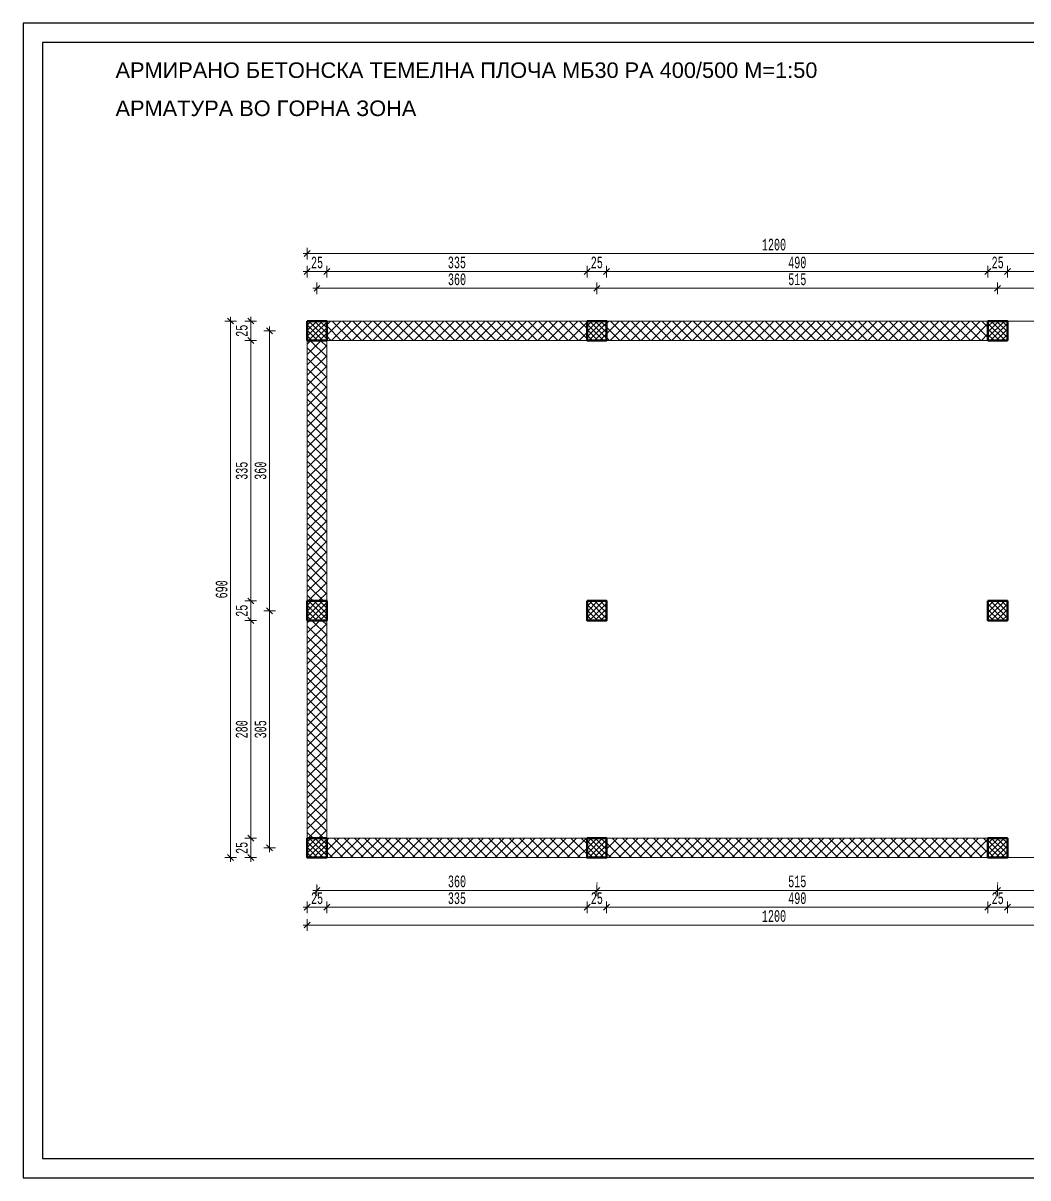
# Model space of a CAD drawing. Header units: inches. Extents: x -11900 to 13037, y 1089 to 2583.
# Drawn here: x -9212 to -7921, y 1098 to 2583 of the extents above; entities that cross this region are included whole.
import ezdxf

# ---------------------------------------------------------------- set-up
doc = ezdxf.new("R2010")
doc.units = ezdxf.units.IN
doc.header["$MEASUREMENT"] = 0
doc.linetypes.add('- Двойно прекъснати линии', pattern=[1093.611073, 529.166651, -211.666656, 141.111112, -211.666656])
for name, color, linetype in [('1 _ Плочи - Основни.Structural - Bearing', 7, 'Continuous'), ('6 _ - Конструктивни оси.Dimensioning', 7, 'Continuous'), ('Structural - Bearing', 7, 'Continuous'), ('text', 1, 'Continuous')]:
    doc.layers.add(name, color=color, linetype=linetype)
doc.layers.add('KOTI', color=150, linetype='Continuous', lineweight=9)
doc.layers.add('New_Structural - Bearing_Pen_No__8', color=7, linetype='Continuous', lineweight=35, true_color=0xa80f02)
doc.styles.add('koti', font='monotxt.shx', dxfattribs={"width": 0.6, "height": 15})
doc.styles.add('MAKTIMS', font='', dxfattribs={"height": 20})
doc.styles.get('MAKTIMS').set_extended_font_data('MAC C Times')
doc.dimstyles.new('100', dxfattribs={"dimtxt": 15, "dimasz": 0.1, "dimexe": 0.18, "dimexo": 0.0625, "dimgap": 4, "dimtad": 1, "dimdec": 0, "dimzin": 12, "dimdsep": 46, "dimtxsty": 'koti', "dimblk": 'A$C321216CB', "dimcen": 0.09, "dimse1": 1, "dimse2": 1, "dimclrd": 256, "dimclrt": 256, "dimadec": 3, "dimazin": 0, "dimtfac": 1, "dimtdec": 0, "dimtix": 1, "dimtmove": 2, "dimatfit": 3, "dimldrblk": 'A$C321216CB', "dimfxl": 0.18, "dimtolj": 1, "dimtzin": 0, "dimlwd": -1, "dimarcsym": 0})
pattern_1 = [(45, (1598.223, 2180.777), (-6.629126, 6.629126), []), (135, (1598.223, 2180.777), (-6.629126, -6.629126), [])]

# ---------------------------------------------------------------- blocks, each defined once
blk = doc.blocks.new('A$C321216CB')
for p, q in [((-54, 0), (54, 0)), ((-38, -38), (38, 38)), ((0, -75), (0, 75))]:
    blk.add_line(p, q)
blk = doc.blocks.new('*D550')
at = {"layer": 'Defpoints', "color": 0, "transparency": 16777216}
for p in [(-8919.6, 2187.1), (-8919.6, 1827.1), (-8895.5, 1827.1)]:
    blk.add_point(p, dxfattribs=at)
at = {"layer": 'KOTI', "transparency": 16777216}
blk.add_line((-8895.5, 2187), (-8895.5, 1827.2), dxfattribs=at)
at = {"layer": 'KOTI', "transparency": 16777216, "xscale": 0.1, "yscale": 0.1, "zscale": 0.1}
for p, rotation in [((-8895.5, 2187.1), 90), ((-8895.5, 1827.1), 270)]:
    blk.add_blockref('A$C321216CB', p, dxfattribs=dict(at, rotation=rotation))
at = {"layer": 'KOTI', "transparency": 16777216, "insert": (-8907, 2007.1), "char_height": 15, "attachment_point": 5, "rotation": 90, "style": 'koti'}
blk.add_mtext('\\A1;360', dxfattribs=at)
blk = doc.blocks.new('*D551')
at = {"layer": 'Defpoints', "color": 0, "transparency": 16777216}
for p in [(-8847, 2174.6), (-8919.6, 1839.6), (-8847, 1839.6)]:
    blk.add_point(p, dxfattribs=at)
at = {"layer": 'KOTI', "transparency": 16777216}
blk.add_line((-8919.6, 2174.5), (-8919.6, 1839.7), dxfattribs=at)
at = {"layer": 'KOTI', "transparency": 16777216, "xscale": 0.1, "yscale": 0.1, "zscale": 0.1}
for p, rotation in [((-8919.6, 2174.6), 90), ((-8919.6, 1839.6), 270)]:
    blk.add_blockref('A$C321216CB', p, dxfattribs=dict(at, rotation=rotation))
at = {"layer": 'KOTI', "transparency": 16777216, "insert": (-8931.1, 2007.1), "char_height": 15, "attachment_point": 5, "rotation": 90, "style": 'koti'}
blk.add_mtext('\\A1;335', dxfattribs=at)
blk = doc.blocks.new('*D552')
at = {"layer": 'Defpoints', "color": 0, "transparency": 16777216}
for p in [(-8847, 1839.6), (-8919.6, 1814.6), (-8847, 1814.6)]:
    blk.add_point(p, dxfattribs=at)
at = {"layer": 'KOTI', "transparency": 16777216}
blk.add_line((-8919.6, 1839.5), (-8919.6, 1814.7), dxfattribs=at)
at = {"layer": 'KOTI', "transparency": 16777216, "xscale": 0.1, "yscale": 0.1, "zscale": 0.1}
for p, rotation in [((-8919.6, 1839.6), 90), ((-8919.6, 1814.6), 270)]:
    blk.add_blockref('A$C321216CB', p, dxfattribs=dict(at, rotation=rotation))
at = {"layer": 'KOTI', "transparency": 16777216, "insert": (-8931.1, 1827.1), "char_height": 15, "attachment_point": 5, "rotation": 90, "style": 'koti'}
blk.add_mtext('\\A1;25', dxfattribs=at)
blk = doc.blocks.new('*D553')
at = {"layer": 'Defpoints', "color": 0, "transparency": 16777216}
for p in [(-8847, 1814.6), (-8919.6, 1534.6), (-8847, 1534.6)]:
    blk.add_point(p, dxfattribs=at)
at = {"layer": 'KOTI', "transparency": 16777216}
blk.add_line((-8919.6, 1814.5), (-8919.6, 1534.7), dxfattribs=at)
at = {"layer": 'KOTI', "transparency": 16777216, "xscale": 0.1, "yscale": 0.1, "zscale": 0.1}
for p, rotation in [((-8919.6, 1814.6), 90), ((-8919.6, 1534.6), 270)]:
    blk.add_blockref('A$C321216CB', p, dxfattribs=dict(at, rotation=rotation))
at = {"layer": 'KOTI', "transparency": 16777216, "insert": (-8931.1, 1674.6), "char_height": 15, "attachment_point": 5, "rotation": 90, "style": 'koti'}
blk.add_mtext('\\A1;280', dxfattribs=at)
blk = doc.blocks.new('*D554')
at = {"layer": 'Defpoints', "color": 0, "transparency": 16777216}
for p in [(-8847, 1534.6), (-8919.6, 1509.6), (-8847, 1509.6)]:
    blk.add_point(p, dxfattribs=at)
at = {"layer": 'KOTI', "transparency": 16777216}
blk.add_line((-8919.6, 1534.5), (-8919.6, 1509.7), dxfattribs=at)
at = {"layer": 'KOTI', "transparency": 16777216, "xscale": 0.1, "yscale": 0.1, "zscale": 0.1}
for p, rotation in [((-8919.6, 1534.6), 90), ((-8919.6, 1509.6), 270)]:
    blk.add_blockref('A$C321216CB', p, dxfattribs=dict(at, rotation=rotation))
at = {"layer": 'KOTI', "transparency": 16777216, "insert": (-8931.1, 1522.1), "char_height": 15, "attachment_point": 5, "rotation": 90, "style": 'koti'}
blk.add_mtext('\\A1;25', dxfattribs=at)
blk = doc.blocks.new('*D555')
at = {"layer": 'Defpoints', "color": 0, "transparency": 16777216}
for p in [(-8847, 2199.6), (-8945.5, 1509.6), (-8847, 1509.6)]:
    blk.add_point(p, dxfattribs=at)
at = {"layer": 'KOTI', "transparency": 16777216}
blk.add_line((-8945.5, 2199.5), (-8945.5, 1509.7), dxfattribs=at)
at = {"layer": 'KOTI', "transparency": 16777216, "xscale": 0.1, "yscale": 0.1, "zscale": 0.1}
for p, rotation in [((-8945.5, 2199.6), 90), ((-8945.5, 1509.6), 270)]:
    blk.add_blockref('A$C321216CB', p, dxfattribs=dict(at, rotation=rotation))
at = {"layer": 'KOTI', "transparency": 16777216, "insert": (-8957, 1854.6), "char_height": 15, "attachment_point": 5, "rotation": 90, "style": 'koti'}
blk.add_mtext('\\A1;690', dxfattribs=at)
blk = doc.blocks.new('*D556')
at = {"layer": 'Defpoints', "color": 0, "transparency": 16777216}
for p in [(-8474.6, 2241.7), (-8834.5, 2219.6), (-8474.6, 2219.6)]:
    blk.add_point(p, dxfattribs=at)
at = {"layer": 'KOTI', "transparency": 16777216}
blk.add_line((-8834.4, 2241.7), (-8474.7, 2241.7), dxfattribs=at)
at = {"layer": 'KOTI', "transparency": 16777216, "xscale": 0.1, "yscale": 0.1, "zscale": 0.1, "rotation": 180}
blk.add_blockref('A$C321216CB', (-8834.5, 2241.7), dxfattribs=at)
at = {"layer": 'KOTI', "transparency": 16777216, "xscale": 0.1, "yscale": 0.1, "zscale": 0.1}
blk.add_blockref('A$C321216CB', (-8474.6, 2241.7), dxfattribs=at)
at = {"layer": 'KOTI', "transparency": 16777216, "insert": (-8654.5, 2253.2), "char_height": 15, "attachment_point": 5, "style": 'koti'}
blk.add_mtext('\\A1;360', dxfattribs=at)
blk = doc.blocks.new('*D557')
at = {"layer": 'Defpoints', "color": 0, "transparency": 16777216}
for p in [(-7959.6, 2241.7), (-8474.6, 2219.6), (-7959.6, 2219.6)]:
    blk.add_point(p, dxfattribs=at)
at = {"layer": 'KOTI', "transparency": 16777216}
blk.add_line((-8474.5, 2241.7), (-7959.7, 2241.7), dxfattribs=at)
at = {"layer": 'KOTI', "transparency": 16777216, "xscale": 0.1, "yscale": 0.1, "zscale": 0.1, "rotation": 180}
blk.add_blockref('A$C321216CB', (-8474.6, 2241.7), dxfattribs=at)
at = {"layer": 'KOTI', "transparency": 16777216, "xscale": 0.1, "yscale": 0.1, "zscale": 0.1}
blk.add_blockref('A$C321216CB', (-7959.6, 2241.7), dxfattribs=at)
at = {"layer": 'KOTI', "transparency": 16777216, "insert": (-8217.1, 2253.2), "char_height": 15, "attachment_point": 5, "style": 'koti'}
blk.add_mtext('\\A1;515', dxfattribs=at)
blk = doc.blocks.new('*D558')
at = {"layer": 'Defpoints', "color": 0, "transparency": 16777216}
for p in [(-8821.9, 2263.3), (-8847, 2199.6), (-8821.9, 2199.6)]:
    blk.add_point(p, dxfattribs=at)
at = {"layer": 'KOTI', "transparency": 16777216}
blk.add_line((-8846.9, 2263.3), (-8822, 2263.3), dxfattribs=at)
at = {"layer": 'KOTI', "transparency": 16777216, "xscale": 0.1, "yscale": 0.1, "zscale": 0.1, "rotation": 180}
blk.add_blockref('A$C321216CB', (-8847, 2263.3), dxfattribs=at)
at = {"layer": 'KOTI', "transparency": 16777216, "xscale": 0.1, "yscale": 0.1, "zscale": 0.1}
blk.add_blockref('A$C321216CB', (-8821.9, 2263.3), dxfattribs=at)
at = {"layer": 'KOTI', "transparency": 16777216, "insert": (-8834.4, 2274.8), "char_height": 15, "attachment_point": 5, "style": 'koti'}
blk.add_mtext('\\A1;25', dxfattribs=at)
blk = doc.blocks.new('*D559')
at = {"layer": 'Defpoints', "color": 0, "transparency": 16777216}
for p in [(-8487.3, 2263.3), (-8821.9, 2199.6), (-8487.3, 2199.6)]:
    blk.add_point(p, dxfattribs=at)
at = {"layer": 'KOTI', "transparency": 16777216}
blk.add_line((-8821.8, 2263.3), (-8487.4, 2263.3), dxfattribs=at)
at = {"layer": 'KOTI', "transparency": 16777216, "xscale": 0.1, "yscale": 0.1, "zscale": 0.1, "rotation": 180}
blk.add_blockref('A$C321216CB', (-8821.9, 2263.3), dxfattribs=at)
at = {"layer": 'KOTI', "transparency": 16777216, "xscale": 0.1, "yscale": 0.1, "zscale": 0.1}
blk.add_blockref('A$C321216CB', (-8487.3, 2263.3), dxfattribs=at)
at = {"layer": 'KOTI', "transparency": 16777216, "insert": (-8654.6, 2274.8), "char_height": 15, "attachment_point": 5, "style": 'koti'}
blk.add_mtext('\\A1;335', dxfattribs=at)
blk = doc.blocks.new('*D560')
at = {"layer": 'Defpoints', "color": 0, "transparency": 16777216}
for p in [(-8462.3, 2263.3), (-8487.3, 2199.6), (-8462.3, 2199.6)]:
    blk.add_point(p, dxfattribs=at)
at = {"layer": 'KOTI', "transparency": 16777216}
blk.add_line((-8487.2, 2263.3), (-8462.4, 2263.3), dxfattribs=at)
at = {"layer": 'KOTI', "transparency": 16777216, "xscale": 0.1, "yscale": 0.1, "zscale": 0.1, "rotation": 180}
blk.add_blockref('A$C321216CB', (-8487.3, 2263.3), dxfattribs=at)
at = {"layer": 'KOTI', "transparency": 16777216, "xscale": 0.1, "yscale": 0.1, "zscale": 0.1}
blk.add_blockref('A$C321216CB', (-8462.3, 2263.3), dxfattribs=at)
at = {"layer": 'KOTI', "transparency": 16777216, "insert": (-8474.8, 2274.8), "char_height": 15, "attachment_point": 5, "style": 'koti'}
blk.add_mtext('\\A1;25', dxfattribs=at)
blk = doc.blocks.new('*D561')
at = {"layer": 'Defpoints', "color": 0, "transparency": 16777216}
for p in [(-7972, 2263.3), (-8462.3, 2199.6), (-7972, 2199.6)]:
    blk.add_point(p, dxfattribs=at)
at = {"layer": 'KOTI', "transparency": 16777216}
blk.add_line((-8462.2, 2263.3), (-7972.1, 2263.3), dxfattribs=at)
at = {"layer": 'KOTI', "transparency": 16777216, "xscale": 0.1, "yscale": 0.1, "zscale": 0.1, "rotation": 180}
blk.add_blockref('A$C321216CB', (-8462.3, 2263.3), dxfattribs=at)
at = {"layer": 'KOTI', "transparency": 16777216, "xscale": 0.1, "yscale": 0.1, "zscale": 0.1}
blk.add_blockref('A$C321216CB', (-7972, 2263.3), dxfattribs=at)
at = {"layer": 'KOTI', "transparency": 16777216, "insert": (-8217.1, 2274.8), "char_height": 15, "attachment_point": 5, "style": 'koti'}
blk.add_mtext('\\A1;490', dxfattribs=at)
blk = doc.blocks.new('*D562')
at = {"layer": 'Defpoints', "color": 0, "transparency": 16777216}
for p in [(-7947, 2263.3), (-7972, 2199.6), (-7947, 2199.6)]:
    blk.add_point(p, dxfattribs=at)
at = {"layer": 'KOTI', "transparency": 16777216}
blk.add_line((-7971.9, 2263.3), (-7947.1, 2263.3), dxfattribs=at)
at = {"layer": 'KOTI', "transparency": 16777216, "xscale": 0.1, "yscale": 0.1, "zscale": 0.1, "rotation": 180}
blk.add_blockref('A$C321216CB', (-7972, 2263.3), dxfattribs=at)
at = {"layer": 'KOTI', "transparency": 16777216, "xscale": 0.1, "yscale": 0.1, "zscale": 0.1}
blk.add_blockref('A$C321216CB', (-7947, 2263.3), dxfattribs=at)
at = {"layer": 'KOTI', "transparency": 16777216, "insert": (-7959.5, 2274.8), "char_height": 15, "attachment_point": 5, "style": 'koti'}
blk.add_mtext('\\A1;25', dxfattribs=at)
blk = doc.blocks.new('*D563')
at = {"layer": 'Defpoints', "color": 0, "transparency": 16777216}
for p in [(-7659.5, 2241.7), (-7959.6, 2219.6), (-7659.5, 2199.6)]:
    blk.add_point(p, dxfattribs=at)
at = {"layer": 'KOTI', "transparency": 16777216}
blk.add_line((-7959.5, 2241.7), (-7659.6, 2241.7), dxfattribs=at)
at = {"layer": 'KOTI', "transparency": 16777216, "xscale": 0.1, "yscale": 0.1, "zscale": 0.1, "rotation": 180}
blk.add_blockref('A$C321216CB', (-7959.6, 2241.7), dxfattribs=at)
at = {"layer": 'KOTI', "transparency": 16777216, "xscale": 0.1, "yscale": 0.1, "zscale": 0.1}
blk.add_blockref('A$C321216CB', (-7659.5, 2241.7), dxfattribs=at)
at = {"layer": 'KOTI', "transparency": 16777216, "insert": (-7809.5, 2253.2), "char_height": 15, "attachment_point": 5, "style": 'koti'}
blk.add_mtext('\\A1;300', dxfattribs=at)
blk = doc.blocks.new('*D564')
at = {"layer": 'Defpoints', "color": 0, "transparency": 16777216}
for p in [(-7672, 2263.3), (-7947, 2199.6), (-7672, 2199.6)]:
    blk.add_point(p, dxfattribs=at)
at = {"layer": 'KOTI', "transparency": 16777216}
blk.add_line((-7946.9, 2263.3), (-7672.1, 2263.3), dxfattribs=at)
at = {"layer": 'KOTI', "transparency": 16777216, "xscale": 0.1, "yscale": 0.1, "zscale": 0.1, "rotation": 180}
blk.add_blockref('A$C321216CB', (-7947, 2263.3), dxfattribs=at)
at = {"layer": 'KOTI', "transparency": 16777216, "xscale": 0.1, "yscale": 0.1, "zscale": 0.1}
blk.add_blockref('A$C321216CB', (-7672, 2263.3), dxfattribs=at)
at = {"layer": 'KOTI', "transparency": 16777216, "insert": (-7809.5, 2274.8), "char_height": 15, "attachment_point": 5, "style": 'koti'}
blk.add_mtext('\\A1;275', dxfattribs=at)
blk = doc.blocks.new('*D566')
at = {"layer": 'Defpoints', "color": 0, "transparency": 16777216}
for p in [(-7647, 2286.3), (-8847, 2199.6), (-7647, 2199.6)]:
    blk.add_point(p, dxfattribs=at)
at = {"layer": 'KOTI', "transparency": 16777216}
blk.add_line((-8846.9, 2286.3), (-7647.1, 2286.3), dxfattribs=at)
at = {"layer": 'KOTI', "transparency": 16777216, "xscale": 0.1, "yscale": 0.1, "zscale": 0.1, "rotation": 180}
blk.add_blockref('A$C321216CB', (-8847, 2286.3), dxfattribs=at)
at = {"layer": 'KOTI', "transparency": 16777216, "xscale": 0.1, "yscale": 0.1, "zscale": 0.1}
blk.add_blockref('A$C321216CB', (-7647, 2286.3), dxfattribs=at)
at = {"layer": 'KOTI', "transparency": 16777216, "insert": (-8247, 2297.8), "char_height": 15, "attachment_point": 5, "style": 'koti'}
blk.add_mtext('\\A1;1200', dxfattribs=at)
blk = doc.blocks.new('*D567')
at = {"layer": 'Defpoints', "color": 0, "transparency": 16777216}
for p in [(-8834.5, 1489.5), (-8474.6, 1489.5), (-8474.6, 1467.4)]:
    blk.add_point(p, dxfattribs=at)
at = {"layer": 'KOTI', "transparency": 16777216}
blk.add_line((-8834.4, 1467.4), (-8474.7, 1467.4), dxfattribs=at)
at = {"layer": 'KOTI', "transparency": 16777216, "xscale": 0.1, "yscale": 0.1, "zscale": 0.1, "rotation": 180}
blk.add_blockref('A$C321216CB', (-8834.5, 1467.4), dxfattribs=at)
at = {"layer": 'KOTI', "transparency": 16777216, "xscale": 0.1, "yscale": 0.1, "zscale": 0.1}
blk.add_blockref('A$C321216CB', (-8474.6, 1467.4), dxfattribs=at)
at = {"layer": 'KOTI', "transparency": 16777216, "insert": (-8654.5, 1478.9), "char_height": 15, "attachment_point": 5, "style": 'koti'}
blk.add_mtext('\\A1;360', dxfattribs=at)
blk = doc.blocks.new('*D568')
at = {"layer": 'Defpoints', "color": 0, "transparency": 16777216}
for p in [(-8474.6, 1489.5), (-7959.6, 1489.5), (-7959.6, 1467.4)]:
    blk.add_point(p, dxfattribs=at)
at = {"layer": 'KOTI', "transparency": 16777216}
blk.add_line((-8474.5, 1467.4), (-7959.7, 1467.4), dxfattribs=at)
at = {"layer": 'KOTI', "transparency": 16777216, "xscale": 0.1, "yscale": 0.1, "zscale": 0.1, "rotation": 180}
blk.add_blockref('A$C321216CB', (-8474.6, 1467.4), dxfattribs=at)
at = {"layer": 'KOTI', "transparency": 16777216, "xscale": 0.1, "yscale": 0.1, "zscale": 0.1}
blk.add_blockref('A$C321216CB', (-7959.6, 1467.4), dxfattribs=at)
at = {"layer": 'KOTI', "transparency": 16777216, "insert": (-8217.1, 1478.9), "char_height": 15, "attachment_point": 5, "style": 'koti'}
blk.add_mtext('\\A1;515', dxfattribs=at)
blk = doc.blocks.new('*D569')
at = {"layer": 'Defpoints', "color": 0, "transparency": 16777216}
for p in [(-8847, 1509.6), (-8821.9, 1509.6), (-8821.9, 1445.8)]:
    blk.add_point(p, dxfattribs=at)
at = {"layer": 'KOTI', "transparency": 16777216}
blk.add_line((-8846.9, 1445.8), (-8822, 1445.8), dxfattribs=at)
at = {"layer": 'KOTI', "transparency": 16777216, "xscale": 0.1, "yscale": 0.1, "zscale": 0.1, "rotation": 180}
blk.add_blockref('A$C321216CB', (-8847, 1445.8), dxfattribs=at)
at = {"layer": 'KOTI', "transparency": 16777216, "xscale": 0.1, "yscale": 0.1, "zscale": 0.1}
blk.add_blockref('A$C321216CB', (-8821.9, 1445.8), dxfattribs=at)
at = {"layer": 'KOTI', "transparency": 16777216, "insert": (-8834.4, 1457.3), "char_height": 15, "attachment_point": 5, "style": 'koti'}
blk.add_mtext('\\A1;25', dxfattribs=at)
blk = doc.blocks.new('*D570')
at = {"layer": 'Defpoints', "color": 0, "transparency": 16777216}
for p in [(-8821.9, 1509.6), (-8487.3, 1509.6), (-8487.3, 1445.8)]:
    blk.add_point(p, dxfattribs=at)
at = {"layer": 'KOTI', "transparency": 16777216}
blk.add_line((-8821.8, 1445.8), (-8487.4, 1445.8), dxfattribs=at)
at = {"layer": 'KOTI', "transparency": 16777216, "xscale": 0.1, "yscale": 0.1, "zscale": 0.1, "rotation": 180}
blk.add_blockref('A$C321216CB', (-8821.9, 1445.8), dxfattribs=at)
at = {"layer": 'KOTI', "transparency": 16777216, "xscale": 0.1, "yscale": 0.1, "zscale": 0.1}
blk.add_blockref('A$C321216CB', (-8487.3, 1445.8), dxfattribs=at)
at = {"layer": 'KOTI', "transparency": 16777216, "insert": (-8654.6, 1457.3), "char_height": 15, "attachment_point": 5, "style": 'koti'}
blk.add_mtext('\\A1;335', dxfattribs=at)
blk = doc.blocks.new('*D571')
at = {"layer": 'Defpoints', "color": 0, "transparency": 16777216}
for p in [(-8487.3, 1509.6), (-8462.3, 1509.6), (-8462.3, 1445.8)]:
    blk.add_point(p, dxfattribs=at)
at = {"layer": 'KOTI', "transparency": 16777216}
blk.add_line((-8487.2, 1445.8), (-8462.4, 1445.8), dxfattribs=at)
at = {"layer": 'KOTI', "transparency": 16777216, "xscale": 0.1, "yscale": 0.1, "zscale": 0.1, "rotation": 180}
blk.add_blockref('A$C321216CB', (-8487.3, 1445.8), dxfattribs=at)
at = {"layer": 'KOTI', "transparency": 16777216, "xscale": 0.1, "yscale": 0.1, "zscale": 0.1}
blk.add_blockref('A$C321216CB', (-8462.3, 1445.8), dxfattribs=at)
at = {"layer": 'KOTI', "transparency": 16777216, "insert": (-8474.8, 1457.3), "char_height": 15, "attachment_point": 5, "style": 'koti'}
blk.add_mtext('\\A1;25', dxfattribs=at)
blk = doc.blocks.new('*D572')
at = {"layer": 'Defpoints', "color": 0, "transparency": 16777216}
for p in [(-8462.3, 1509.6), (-7972, 1509.6), (-7972, 1445.8)]:
    blk.add_point(p, dxfattribs=at)
at = {"layer": 'KOTI', "transparency": 16777216}
blk.add_line((-8462.2, 1445.8), (-7972.1, 1445.8), dxfattribs=at)
at = {"layer": 'KOTI', "transparency": 16777216, "xscale": 0.1, "yscale": 0.1, "zscale": 0.1, "rotation": 180}
blk.add_blockref('A$C321216CB', (-8462.3, 1445.8), dxfattribs=at)
at = {"layer": 'KOTI', "transparency": 16777216, "xscale": 0.1, "yscale": 0.1, "zscale": 0.1}
blk.add_blockref('A$C321216CB', (-7972, 1445.8), dxfattribs=at)
at = {"layer": 'KOTI', "transparency": 16777216, "insert": (-8217.1, 1457.3), "char_height": 15, "attachment_point": 5, "style": 'koti'}
blk.add_mtext('\\A1;490', dxfattribs=at)
blk = doc.blocks.new('*D573')
at = {"layer": 'Defpoints', "color": 0, "transparency": 16777216}
for p in [(-7972, 1509.6), (-7947, 1509.6), (-7947, 1445.8)]:
    blk.add_point(p, dxfattribs=at)
at = {"layer": 'KOTI', "transparency": 16777216}
blk.add_line((-7971.9, 1445.8), (-7947.1, 1445.8), dxfattribs=at)
at = {"layer": 'KOTI', "transparency": 16777216, "xscale": 0.1, "yscale": 0.1, "zscale": 0.1, "rotation": 180}
blk.add_blockref('A$C321216CB', (-7972, 1445.8), dxfattribs=at)
at = {"layer": 'KOTI', "transparency": 16777216, "xscale": 0.1, "yscale": 0.1, "zscale": 0.1}
blk.add_blockref('A$C321216CB', (-7947, 1445.8), dxfattribs=at)
at = {"layer": 'KOTI', "transparency": 16777216, "insert": (-7959.5, 1457.3), "char_height": 15, "attachment_point": 5, "style": 'koti'}
blk.add_mtext('\\A1;25', dxfattribs=at)
blk = doc.blocks.new('*D574')
at = {"layer": 'Defpoints', "color": 0, "transparency": 16777216}
for p in [(-7659.5, 1509.6), (-7959.6, 1489.5), (-7659.5, 1467.4)]:
    blk.add_point(p, dxfattribs=at)
at = {"layer": 'KOTI', "transparency": 16777216}
blk.add_line((-7959.5, 1467.4), (-7659.6, 1467.4), dxfattribs=at)
at = {"layer": 'KOTI', "transparency": 16777216, "xscale": 0.1, "yscale": 0.1, "zscale": 0.1, "rotation": 180}
blk.add_blockref('A$C321216CB', (-7959.6, 1467.4), dxfattribs=at)
at = {"layer": 'KOTI', "transparency": 16777216, "xscale": 0.1, "yscale": 0.1, "zscale": 0.1}
blk.add_blockref('A$C321216CB', (-7659.5, 1467.4), dxfattribs=at)
at = {"layer": 'KOTI', "transparency": 16777216, "insert": (-7809.5, 1478.9), "char_height": 15, "attachment_point": 5, "style": 'koti'}
blk.add_mtext('\\A1;300', dxfattribs=at)
blk = doc.blocks.new('*D575')
at = {"layer": 'Defpoints', "color": 0, "transparency": 16777216}
for p in [(-7947, 1509.6), (-7672, 1509.6), (-7672, 1445.8)]:
    blk.add_point(p, dxfattribs=at)
at = {"layer": 'KOTI', "transparency": 16777216}
blk.add_line((-7946.9, 1445.8), (-7672.1, 1445.8), dxfattribs=at)
at = {"layer": 'KOTI', "transparency": 16777216, "xscale": 0.1, "yscale": 0.1, "zscale": 0.1, "rotation": 180}
blk.add_blockref('A$C321216CB', (-7947, 1445.8), dxfattribs=at)
at = {"layer": 'KOTI', "transparency": 16777216, "xscale": 0.1, "yscale": 0.1, "zscale": 0.1}
blk.add_blockref('A$C321216CB', (-7672, 1445.8), dxfattribs=at)
at = {"layer": 'KOTI', "transparency": 16777216, "insert": (-7809.5, 1457.3), "char_height": 15, "attachment_point": 5, "style": 'koti'}
blk.add_mtext('\\A1;275', dxfattribs=at)
blk = doc.blocks.new('*D577')
at = {"layer": 'Defpoints', "color": 0, "transparency": 16777216}
for p in [(-8847, 1509.6), (-7647, 1509.6), (-7647, 1422.9)]:
    blk.add_point(p, dxfattribs=at)
at = {"layer": 'KOTI', "transparency": 16777216}
blk.add_line((-8846.9, 1422.9), (-7647.1, 1422.9), dxfattribs=at)
at = {"layer": 'KOTI', "transparency": 16777216, "xscale": 0.1, "yscale": 0.1, "zscale": 0.1, "rotation": 180}
blk.add_blockref('A$C321216CB', (-8847, 1422.9), dxfattribs=at)
at = {"layer": 'KOTI', "transparency": 16777216, "xscale": 0.1, "yscale": 0.1, "zscale": 0.1}
blk.add_blockref('A$C321216CB', (-7647, 1422.9), dxfattribs=at)
at = {"layer": 'KOTI', "transparency": 16777216, "insert": (-8247, 1434.4), "char_height": 15, "attachment_point": 5, "style": 'koti'}
blk.add_mtext('\\A1;1200', dxfattribs=at)
blk = doc.blocks.new('*D578')
at = {"layer": 'Defpoints', "color": 0, "transparency": 16777216}
for p in [(-8919.6, 1827.1), (-8895.5, 1522.1), (-8871.7, 1522.1)]:
    blk.add_point(p, dxfattribs=at)
at = {"layer": 'KOTI', "transparency": 16777216}
blk.add_line((-8895.5, 1827), (-8895.5, 1522.2), dxfattribs=at)
at = {"layer": 'KOTI', "transparency": 16777216, "xscale": 0.1, "yscale": 0.1, "zscale": 0.1}
for p, rotation in [((-8895.5, 1827.1), 90), ((-8895.5, 1522.1), 270)]:
    blk.add_blockref('A$C321216CB', p, dxfattribs=dict(at, rotation=rotation))
at = {"layer": 'KOTI', "transparency": 16777216, "insert": (-8907, 1674.6), "char_height": 15, "attachment_point": 5, "rotation": 90, "style": 'koti'}
blk.add_mtext('\\A1;305', dxfattribs=at)
blk = doc.blocks.new('A$C64DE500B')
at = {"layer": 'Structural - Bearing', "linetype": 'Continuous', "lineweight": 13}
h = blk.add_hatch(dxfattribs=at)
h.set_pattern_fill('1_БЕТОН_СГЛОБЯЕМИ_ЕЛЕМЕН_E7', color=256, scale=0.05, style=0, pattern_type=2)
h.set_pattern_definition([(45, (-5686.0305, -103.5566), (-3.5355335, 3.5355335), []), (135, (-5686.0305, -103.5566), (3.5355335, 3.5355335), [])])
h.paths.add_polyline_path([(25, 0), (25, 25), (0, 25), (0, 0)])
at = {"layer": 'New_Structural - Bearing_Pen_No__8', "color": 14, "linetype": 'Continuous', "lineweight": 50, "true_color": 0xa80f02}
blk.add_lwpolyline([(0, 25), (25, 25), (25, 0), (0, 0), (0, 25)], dxfattribs=at)
blk = doc.blocks.new('*D587')
at = {"layer": 'Defpoints', "color": 0, "transparency": 16777216}
for p in [(-8919.6, 2199.6), (-8847, 2199.6), (-8847, 2174.6)]:
    blk.add_point(p, dxfattribs=at)
at = {"layer": 'KOTI', "transparency": 16777216}
blk.add_line((-8919.6, 2174.7), (-8919.6, 2199.5), dxfattribs=at)
at = {"layer": 'KOTI', "transparency": 16777216, "xscale": 0.1, "yscale": 0.1, "zscale": 0.1}
for p, rotation in [((-8919.6, 2199.6), 90), ((-8919.6, 2174.6), 270)]:
    blk.add_blockref('A$C321216CB', p, dxfattribs=dict(at, rotation=rotation))
at = {"layer": 'KOTI', "transparency": 16777216, "insert": (-8931.1, 2187.1), "char_height": 15, "attachment_point": 5, "rotation": 90, "style": 'koti'}
blk.add_mtext('\\A1;25', dxfattribs=at)

msp = doc.modelspace()

# ---------------------------------------------------------------- hatches: boundary and pattern name
h = msp.add_hatch()
h.set_pattern_fill('ANSI37', color=256, scale=75)
h.set_pattern_definition(pattern_1)
h.paths.add_polyline_path([(-8487.3, 2174.6), (-8487.3, 2199.6), (-8822, 2199.6), (-8822, 2174.6)])
h.paths.add_polyline_path([(-8462.3, 2199.6), (-8462.3, 2174.6), (-7972, 2174.6), (-7972, 2199.6)])
h.paths.add_polyline_path([(-8822, 2174.6), (-8847, 2174.6), (-8847, 1839.6), (-8822, 1839.6)])
h = msp.add_hatch()
h.set_pattern_fill('ANSI37', color=256, scale=75)
h.set_pattern_definition(pattern_1)
h.paths.add_polyline_path([(-8847, 1534.6), (-8822, 1534.6), (-8822, 1814.6), (-8847, 1814.6)])
h.paths.add_polyline_path([(-8822, 1534.6), (-8822, 1509.6), (-8487.3, 1509.6), (-8487.3, 1534.6)])
h.paths.add_polyline_path([(-8462.3, 1534.6), (-8462.3, 1509.6), (-7972, 1509.6), (-7972, 1534.6)])

# ---------------------------------------------------------------- linework, layer by layer
for points in [[(-9212.2, 1097.7), (-7112.2, 1097.7), (-7112.2, 2582.7), (-9212.2, 2582.7)], [(-9187.2, 1122.7), (-7137.2, 1122.7), (-7137.2, 2557.7), (-9187.2, 2557.7)]]:
    msp.add_lwpolyline(points, close=True)
at = {"layer": '1 _ Плочи - Основни.Structural - Bearing', "linetype": 'Continuous', "lineweight": 20, "ltscale": 0.01, "flags": 128}
for points in [[(-7647, 2199.6), (-7647, 2199.6), (-8847, 2199.6), (-8847, 1509.6), (-7647, 1509.6)], [(-7972, 2174.6), (-8822, 2174.6), (-8822, 1534.6), (-7972, 1534.6)]]:
    msp.add_lwpolyline(points, dxfattribs=at)
at = {"layer": '6 _ - Конструктивни оси.Dimensioning', "linetype": '- Двойно прекъснати линии', "lineweight": 13, "ltscale": 0.01}
msp.add_point((-8895.5, 2187.1), dxfattribs=at)
msp.add_point((-8895.5, 2187.1), dxfattribs=at)
at = {"layer": 'KOTI'}
for p in [(-8895.5, 1827.1), (-8895.5, 1827.1), (-8895.5, 1522.1), (-8895.5, 1522.1), (-8834.5, 1472.2), (-8834.5, 1472.2), (-8474.6, 1477.1), (-8474.6, 1477.1), (-7959.6, 1477.1), (-7959.6, 1477.1)]:
    msp.add_point(p, dxfattribs=at)

# ---------------------------------------------------------------- block references
for p in [(-8847, 2174.6), (-8487.3, 2174.6), (-7972, 2174.6), (-8847, 1814.6), (-8487.3, 1814.6), (-7972, 1814.6), (-8847, 1509.6), (-8487.3, 1509.6), (-7972, 1509.6)]:
    msp.add_blockref('A$C64DE500B', p)

# ---------------------------------------------------------------- texts
at = {"layer": 'text', "char_height": 20, "width": 972.704, "attachment_point": 1, "style": 'MAKTIMS'}
for s, insert in [('\\A1;{\\fArial|b0|i0|c204|p34;АРМИРАНО БЕТОНСК\\fArial|b0|i0|c0|p34;A\\fArial|b0|i0|c204|p34; ТЕМЕЛНА ПЛОЧА МБ30 РА 400/500 \\fArial|b0|i0|c0|p34;M=1:50}', (-9093.4, 2532.2)), ('\\A1;{\\fArial|b0|i0|c204|p34;АРМАТУРА ВО ГОРНА ЗОНА}', (-9093.4, 2483.2))]:
    msp.add_mtext(s, dxfattribs=dict(at, insert=insert))

# ---------------------------------------------------------------- dimensions: what is measured, and where the dimension line sits
at = {"layer": 'KOTI'}
for base, p1, p2, picture, middle in [((-7647, 2286.3), (-8847, 2199.6), (-7647, 2199.6), '*D566', (-8247, 2297.8)), ((-8821.9, 2263.3), (-8847, 2199.6), (-8821.9, 2199.6), '*D558', (-8834.4, 2274.8)), ((-8487.3, 2263.3), (-8821.9, 2199.6), (-8487.3, 2199.6), '*D559', (-8654.6, 2274.8)), ((-8462.3, 2263.3), (-8487.3, 2199.6), (-8462.3, 2199.6), '*D560', (-8474.8, 2274.8)), ((-7972, 2263.3), (-8462.3, 2199.6), (-7972, 2199.6), '*D561', (-8217.1, 2274.8)), ((-7947, 2263.3), (-7972, 2199.6), (-7947, 2199.6), '*D562', (-7959.5, 2274.8)), ((-7672, 2263.3), (-7947, 2199.6), (-7672, 2199.6), '*D564', (-7809.5, 2274.8)), ((-8474.6, 2241.7), (-8834.5, 2219.6), (-8474.6, 2219.6), '*D556', (-8654.5, 2253.2)), ((-7959.6, 2241.7), (-8474.6, 2219.6), (-7959.6, 2219.6), '*D557', (-8217.1, 2253.2)), ((-7659.5, 2241.7), (-7959.6, 2219.6), (-7659.5, 2199.6), '*D563', (-7809.5, 2253.2)), ((-8821.9, 1445.8), (-8847, 1509.6), (-8821.9, 1509.6), '*D569', (-8834.4, 1457.3)), ((-7647, 1422.9), (-8847, 1509.6), (-7647, 1509.6), '*D577', (-8247, 1434.4)), ((-8487.3, 1445.8), (-8821.9, 1509.6), (-8487.3, 1509.6), '*D570', (-8654.6, 1457.3)), ((-8462.3, 1445.8), (-8487.3, 1509.6), (-8462.3, 1509.6), '*D571', (-8474.8, 1457.3)), ((-7972, 1445.8), (-8462.3, 1509.6), (-7972, 1509.6), '*D572', (-8217.1, 1457.3)), ((-7947, 1445.8), (-7972, 1509.6), (-7947, 1509.6), '*D573', (-7959.5, 1457.3)), ((-7659.5, 1467.4), (-7959.6, 1489.5), (-7659.5, 1509.6), '*D574', (-7809.5, 1478.9)), ((-7672, 1445.8), (-7947, 1509.6), (-7672, 1509.6), '*D575', (-7809.5, 1457.3)), ((-8474.6, 1467.4), (-8834.5, 1489.5), (-8474.6, 1489.5), '*D567', (-8654.5, 1478.9)), ((-7959.6, 1467.4), (-8474.6, 1489.5), (-7959.6, 1489.5), '*D568', (-8217.1, 1478.9))]:
    dim = msp.add_linear_dim(base=base, p1=p1, p2=p2, dimstyle='100', dxfattribs=at)
    dim.commit()
    dim.dimension.update_dxf_attribs({"geometry": picture, "text_midpoint": middle})
for base, p1, p2, picture, middle in [((-8945.5, 1509.6), (-8847, 2199.6), (-8847, 1509.6), '*D555', (-8957, 1854.6)), ((-8919.6, 2199.6), (-8847, 2174.6), (-8847, 2199.6), '*D587', (-8931.1, 2187.1)), ((-8895.5, 1827.1), (-8919.6, 2187.1), (-8919.6, 1827.1), '*D550', (-8907, 2007.1)), ((-8919.6, 1839.6), (-8847, 2174.6), (-8847, 1839.6), '*D551', (-8931.1, 2007.1)), ((-8919.6, 1814.6), (-8847, 1839.6), (-8847, 1814.6), '*D552', (-8931.1, 1827.1)), ((-8895.5, 1522.1), (-8919.6, 1827.1), (-8871.7, 1522.1), '*D578', (-8907, 1674.6)), ((-8919.6, 1534.6), (-8847, 1814.6), (-8847, 1534.6), '*D553', (-8931.1, 1674.6)), ((-8919.6, 1509.6), (-8847, 1534.6), (-8847, 1509.6), '*D554', (-8931.1, 1522.1))]:
    dim = msp.add_linear_dim(base=base, p1=p1, p2=p2, angle=90, dimstyle='100', dxfattribs=at)
    dim.commit()
    dim.dimension.update_dxf_attribs({"geometry": picture, "text_midpoint": middle})

doc.saveas('drawing.dxf')
